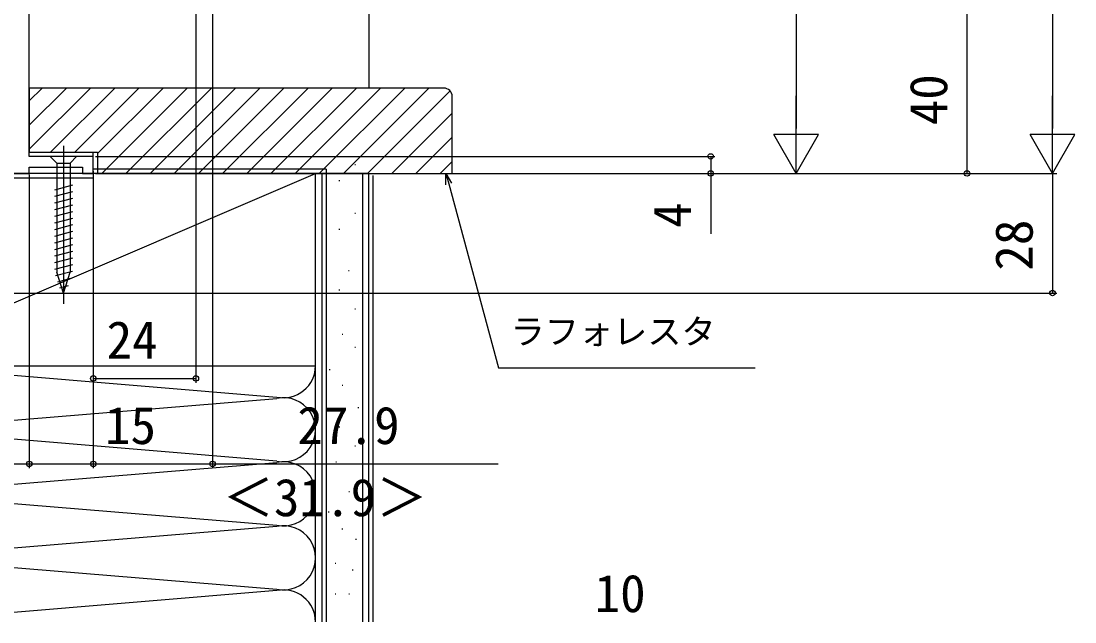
# Model space of a CAD drawing. Units: millimetres, scale not verified. Extents: x -525 to 525, y -783 to 778.
# Drawn here: x -279.6 to -32.9, y -109.9 to 30.8 of the extents above; entities that cross this region are included whole.
import ezdxf
from ezdxf.enums import TextEntityAlignment as Align

# ---------------------------------------------------------------- set-up
doc = ezdxf.new("R2010")
doc.units = ezdxf.units.MM
doc.header["$LTSCALE"] = 4
for name, color, linetype in [('0-3_YKK_11', 7, 'Continuous'), ('0-5_YKK_12', 2, 'Continuous'), ('0-6_YKK_13', 4, 'Continuous'), ('0-8_YKK_D', 6, 'Continuous'), ('0-A_YSS_K', 3, 'Continuous'), ('0-B_YSS_KE', 3, 'Continuous')]:
    doc.layers.add(name, color=color, linetype=linetype)
doc.styles.add('ＭＳ ゴシック', font='')
doc.styles.get('ＭＳ ゴシック').set_extended_font_data('MS Gothic')

msp = doc.modelspace()

# ---------------------------------------------------------------- linework, layer by layer
at = {"layer": '0-3_YKK_11'}
msp.add_lwpolyline([(-391.658, -4.901), (-331.058, -4.901), (-331.058, -32.901), (-327.658, -32.901), (-327.658, -31.001), (-328.158, -30.501), (-328.658, -30.001), (-328.658, -4.901), (-277.658, -4.901), (-277.658, -3.401), (-265.158, -3.401), (-265.158, -4.901), (-262.658, -4.901), (-262.658, -0.901), (-277.658, -0.901), (-277.658, 51.099), (-279.458, 51.099), (-279.458, 49.099), (-287.658, 49.099), (-287.658, 45.799)], dxfattribs=at)
at = {"layer": '0-5_YKK_12'}
msp.add_line((-262.658, -1.401), (-262.658, 0.099), dxfattribs=at)
at = {"layer": '0-6_YKK_13'}
for p, q in [((-269.658, 1.599), (-269.658, -35.401)), ((-271.208, -2.451), (-271.208, -27.985)), ((-266.558, -0.901), (-268.108, -2.451)), ((-268.108, -2.451), (-268.108, -27.985)), ((-267.558, -7.646), (-271.758, -8.771)), ((-267.558, -9.199), (-271.758, -10.324)), ((-267.558, -10.752), (-271.758, -11.877)), ((-267.558, -12.305), (-271.758, -13.43)), ((-267.558, -13.858), (-271.758, -14.983)), ((-267.558, -15.411), (-271.758, -16.536)), ((-267.558, -16.963), (-271.758, -18.089)), ((-267.558, -18.516), (-271.758, -19.642)), ((-267.558, -20.069), (-271.758, -21.195)), ((-267.558, -21.622), (-271.758, -22.748)), ((-267.558, -23.175), (-271.758, -24.3)), ((-267.558, -24.728), (-271.758, -25.853)), ((-267.558, -26.281), (-271.758, -27.406)), ((-267.558, -27.834), (-271.5, -28.89)), ((-269.658, -32.901), (-271.208, -27.985)), ((-269.658, -32.901), (-271.208, -27.985)), ((-268.012, -29.508), (-271.048, -30.322)), ((-269.658, -32.901), (-268.108, -27.985)), ((-268.547, -31.205), (-270.597, -31.754))]:
    msp.add_line(p, q, dxfattribs=at)
msp.add_lwpolyline([(-266.558, -0.901), (-272.758, -0.901), (-271.208, -2.451), (-268.108, -2.451)], dxfattribs=at)
at = {"layer": '0-8_YKK_D'}
for p, q in [((-38.158, 455.599), (-38.158, 5.599)), ((-238.658, 200.899), (-238.658, -53.901)), ((-234.758, 147.599), (-234.758, -73.901)), ((-98.158, 139.599), (-98.158, 5.599)), ((-58.158, -4.901), (-58.158, 35.099)), ((-98.158, -4.901), (-98.158, 13.286)), ((-38.158, -4.901), (-38.158, 13.286)), ((-98.158, -4.901), (-103.408, 4.193)), ((-92.908, 4.193), (-103.408, 4.193)), ((-98.158, -4.901), (-92.908, 4.193)), ((-38.158, -4.901), (-43.408, 4.193)), ((-32.908, 4.193), (-43.408, 4.193)), ((-38.158, -4.901), (-32.908, 4.193)), ((-262.158, -0.901), (-117.158, -0.901)), ((-262.658, -4.362), (-262.658, -73.901)), ((-262.158, -4.901), (-97.158, -4.901)), ((-262.158, -4.901), (-37.158, -4.901)), ((-262.158, -4.901), (-37.158, -4.901)), ((-262.158, -4.901), (-57.158, -4.901)), ((-262.158, -4.901), (-117.158, -4.901)), ((-38.158, -4.901), (-38.158, -32.901)), ((-277.658, -5.151), (-277.658, -73.901)), ((-262.658, -5.362), (-262.658, -53.901)), ((-262.658, -6.362), (-262.658, -73.901)), ((-277.658, -8.581), (-277.658, -73.901)), ((-327.158, -32.901), (-37.158, -32.901)), ((-262.658, -52.901), (-238.658, -52.901)), ((-327.658, -72.901), (-277.658, -72.901))]:
    msp.add_line(p, q, dxfattribs=at)
for points in [[(-118.158, -0.901), (-118.158, -4.901), (-118.158, -19.019)], [(-180.129, -7.541), (-180.134, -4.901), (-178.809, -7.184)], [(-180.134, -4.901), (-179.469, -7.362), (-167.836, -50.42), (-107.776, -50.42)], [(-277.658, -72.901), (-262.658, -72.901), (-241.381, -72.901)], [(-262.658, -72.901), (-234.758, -72.901), (-167.935, -72.901)]]:
    msp.add_lwpolyline(points, dxfattribs=at)
for centre in [(-118.158, -0.901), (-118.158, -4.901), (-58.158, -4.901), (-38.158, -32.901), (-262.658, -52.901), (-238.658, -52.901), (-277.658, -72.901), (-277.658, -72.901), (-262.658, -72.901), (-262.658, -72.901), (-234.758, -72.901)]:
    msp.add_circle(centre, 0.637, dxfattribs=at)
at = {"layer": '0-A_YSS_K'}
for p, q in [((-198.158, 70.1), (-198.158, 15.099)), ((-277.658, 12.07), (-274.628, 15.099)), ((-277.658, 6.413), (-268.972, 15.099)), ((-277.658, 0.756), (-263.315, 15.099)), ((-272.658, 0.099), (-257.658, 15.099)), ((-267.001, 0.099), (-252.001, 15.099)), ((-261.658, -0.214), (-246.344, 15.099)), ((-260.687, -4.901), (-240.687, 15.099)), ((-255.031, -4.901), (-235.031, 15.099)), ((-249.374, -4.901), (-229.374, 15.099)), ((-243.717, -4.901), (-223.717, 15.099)), ((-238.06, -4.901), (-218.06, 15.099)), ((-232.403, -4.901), (-212.403, 15.099)), ((-226.746, -4.901), (-206.746, 15.099)), ((-221.089, -4.901), (-201.089, 15.099)), ((-215.433, -4.901), (-195.433, 15.099)), ((-209.776, -4.901), (-189.776, 15.099)), ((-204.119, -4.901), (-184.119, 15.099)), ((-198.462, -4.901), (-179.149, 14.412)), ((-192.805, -4.901), (-178.658, 9.246)), ((-187.148, -4.901), (-178.658, 3.59)), ((-181.491, -4.901), (-178.658, -2.067)), ((-315.658, -49.901), (-210.658, -4.901)), ((-209.158, -4.901), (-209.158, -109.901)), ((-201.459, -2.779), (-201.259, -2.779)), ((-199.658, -4.901), (-199.658, -109.901)), ((-205.189, -6.509), (-204.989, -6.509)), ((-197.158, -109.901), (-197.158, -5.4)), ((-208.173, -11.231), (-207.973, -11.231)), ((-201.459, -14.215), (-201.259, -14.215)), ((-205.189, -17.945), (-204.989, -17.945)), ((-208.173, -23.167), (-207.973, -23.167)), ((-202.951, -27.643), (-202.751, -27.643)), ((-205.189, -32.119), (-204.989, -32.119)), ((-201.459, -36.595), (-201.259, -36.595)), ((-208.173, -39.579), (-207.973, -39.579)), ((-204.443, -42.562), (-204.243, -42.562)), ((-201.459, -45.546), (-201.259, -45.546)), ((-306.626, -50.059), (-219.69, -57.243)), ((-210.658, -109.901), (-210.658, -49.901)), ((-207.427, -50.768), (-207.227, -50.768)), ((-204.443, -54.498), (-204.243, -54.498)), ((-306.626, -64.743), (-219.69, -57.559)), ((-200.713, -59.72), (-200.513, -59.72)), ((-219.69, -72.243), (-306.626, -65.059)), ((-205.189, -64.196), (-204.989, -64.196)), ((-201.459, -68.672), (-201.259, -68.672)), ((-306.626, -79.743), (-219.69, -72.559)), ((-205.935, -72.402), (-205.735, -72.402)), ((-306.626, -80.059), (-219.69, -87.243)), ((-202.875, -79.333), (-202.675, -79.333)), ((-207.677, -84.135), (-207.477, -84.135)), ((-219.69, -87.559), (-306.626, -94.743)), ((-204.476, -88.136), (-204.276, -88.136)), ((-201.274, -90.537), (-201.074, -90.537)), ((-306.626, -95.059), (-219.69, -102.243)), ((-206.076, -96.139), (-205.876, -96.139)), ((-202.075, -97.74), (-201.875, -97.74)), ((-219.69, -102.559), (-306.626, -109.743)), ((-206.076, -103.342), (-205.876, -103.342)), ((-202.875, -103.342), (-202.675, -103.342))]:
    msp.add_line(p, q, dxfattribs=at)
for centre, start, end in [((-218.158, -49.901), 258.21646, 0), ((-218.158, -64.901), 258.21646, 101.78354), ((-218.158, -79.901), 258.21646, 101.78354), ((-218.158, -94.901), 258.21646, 101.78354), ((-218.158, -109.901), 359.99999, 101.78354)]:
    msp.add_arc(centre, 7.5, start, end, dxfattribs=at)
at = {"layer": '0-B_YSS_KE'}
for p, q in [((-208.158, -3.901), (-262.658, -3.901)), ((-210.658, -109.901), (-210.658, -4.901)), ((-208.158, -3.901), (-208.158, -109.901))]:
    msp.add_line(p, q, dxfattribs=at)
for points in [[(-180.658, 15.099), (-277.658, 15.099), (-277.658, 0.099), (-261.658, 0.099), (-261.658, -4.901), (-178.658, -4.901), (-178.658, 13.099)], [(-198.158, -109.901), (-198.158, -4.901), (-210.658, -4.901)], [(-326.658, -109.901), (-326.658, -5.901), (-262.658, -5.901)]]:
    msp.add_lwpolyline(points, dxfattribs=at)
msp.add_lwpolyline([(-210.658, -49.901), (-210.658, -4.901), (-315.658, -4.901), (-315.658, -49.901)], close=True, dxfattribs=at)
msp.add_arc((-180.658, 13.099), 2, 0.00001, 89.99999, dxfattribs=at)

# ---------------------------------------------------------------- texts
at = {"layer": '0-8_YKK_D', "style": 'ＭＳ ゴシック'}
for s, p in [('40', (-60.158, 6.372)), ('4', (-120.158, -17.633)), ('28', (-40.158, -27.662))]:
    msp.add_text(s, height=8.798, rotation=90, dxfattribs=at).set_placement(p, align=Align.BOTTOM_LEFT)
for s, height, p in [('ラフォレスタ', 5.865, (-164.998, -46.605)), ('24', 8.798, (-259.556, -50.901)), ('15', 8.798, (-259.949, -70.901)), ('27.9', 8.798, (-214.901, -70.901)), ('＜31.9＞', 8.798, (-232.39, -87.787)), ('10', 8.798, (-145.349, -110.243))]:
    msp.add_text(s, height=height, dxfattribs=at).set_placement(p, align=Align.BOTTOM_LEFT)

doc.saveas('drawing.dxf')
